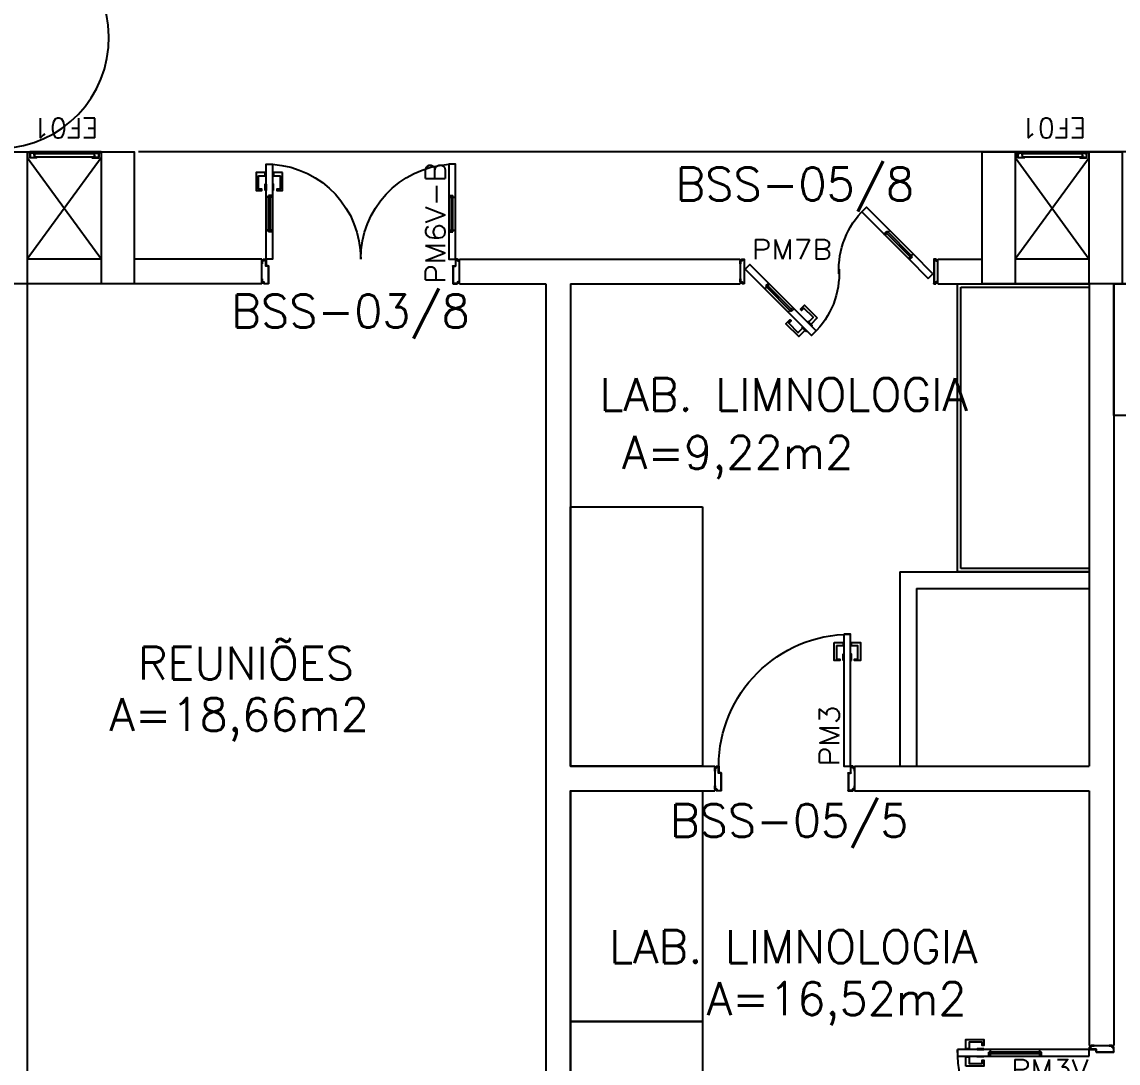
# Model space of a CAD drawing. Header units: millimetres. Extents: x 2046 to 2564, y 885 to 1120.
# Drawn here: x 2290.23 to 2296.89, y 925.85 to 932.17 of the extents above; entities that cross this region are included whole.
import ezdxf

# ---------------------------------------------------------------- set-up
doc = ezdxf.new("R2010")
doc.units = ezdxf.units.MM
doc.header["$LTSCALE"] = 10
doc.linetypes.add('HIDDEN', pattern=[0.375, 0.25, -0.125])
for name, color, linetype in [('AR-ALV', 2, 'Continuous'), ('AR-BANCADAS', 1, 'Continuous'), ('AR-ESQ', 1, 'Continuous'), ('AR-ESTC', 3, 'Continuous'), ('AR-PORTA', 1, 'Continuous'), ('AR-PROJ', 1, 'HIDDEN'), ('AR-SHAFT', 1, 'Continuous'), ('AR-VIDRO', 2, 'Continuous'), ('BC- VISTA', 1, 'Continuous'), ('DT-ESQ-PERFIL CADEIRA-C', 2, 'Continuous'), ('DT-ESQ-PERFIL CADEIRA-V', 1, 'Continuous'), ('DT-ESQ-PERFIL U-C', 2, 'Continuous'), ('DT-ESQ-VENEZIANA-C', 1, 'Continuous'), ('DT-ESQ-VENEZIANA-V', 1, 'Continuous'), ('DT-TXTESQ', 2, 'Continuous'), ('DT-TXTMOD', 1, 'Continuous'), ('ENDEREÇO', 2, 'Continuous'), ('maçaneta', 1, 'Continuous'), ('montantes', 1, 'Continuous'), ('mov', 1, 'Continuous'), ('PM-PERFIL U-C', 2, 'Continuous'), ('PM-TXT', 2, 'Continuous'), ('PM-VIDRO', 2, 'Continuous'), ('pm1', 2, 'Continuous'), ('pm2', 1, 'Continuous'), ('TEXTO', 2, 'Continuous'), ('Área', 2, 'Continuous')]:
    doc.layers.add(name, color=color, linetype=linetype)
doc.styles.add('S10', font='simplex.shx', dxfattribs={"height": 0.1})
doc.styles.add('S12', font='simplex.shx', dxfattribs={"width": 1.1, "height": 0.12})
doc.styles.add('UNB-100', font='simplex.shx', dxfattribs={"height": 0.2})
doc.styles.add('UNB1-100', font='simplex.shx', dxfattribs={"height": 0.2})

# ---------------------------------------------------------------- blocks, each defined once
blk = doc.blocks.new('EF01-P')
at = {"layer": 'DT-ESQ-PERFIL CADEIRA-C', "ltscale": 0.1}
for points in [[(0.01, 0.0015), (0.01, 0.003), (0.0015, 0.003, 1), (0.0015, 0), (0.015, 0, 0.414214), (0.0165, 0.0015), (0.0165, 0.0335), (0.043, 0.0335)], [(0.043, 0.0065), (0.018, 0.0065), (0.018, 0.0165), (0.0165, 0.0165), (0.0165, 0.0065, 0.414214), (0.018, 0.005), (0.043, 0.005), (0.0565, 0.005, 1), (0.0565, 0.008), (0.043, 0.008), (0.043, 0.02), (0.043, 0.032), (0.0565, 0.032, 1), (0.0565, 0.035), (0.043, 0.035), (0.0165, 0.035, 0.414214), (0.015, 0.0335), (0.015, 0.0015), (0.0015, 0.0015)], [(0.0415, 0.02), (0.0415, 0.032, -0.414214), (0.043, 0.0335), (0.0565, 0.0335)], [(0.0415, 0.02), (0.0415, 0.008, 0.414214), (0.043, 0.0065), (0.0565, 0.0065)], [(0.407, 0.0065), (0.432, 0.0065), (0.432, 0.0165), (0.4335, 0.0165), (0.4335, 0.0065, -0.414214), (0.432, 0.005), (0.407, 0.005), (0.3935, 0.005, -1), (0.3935, 0.008), (0.407, 0.008), (0.407, 0.02), (0.407, 0.032), (0.3935, 0.032, -1), (0.3935, 0.035), (0.407, 0.035), (0.4335, 0.035, -0.414214), (0.435, 0.0335), (0.435, 0.0015), (0.4485, 0.0015)], [(0.4085, 0.02), (0.4085, 0.032, 0.414214), (0.407, 0.0335), (0.3935, 0.0335)], [(0.4085, 0.02), (0.4085, 0.008, -0.414214), (0.407, 0.0065), (0.3935, 0.0065)], [(0.44, 0.0015), (0.44, 0.003), (0.4485, 0.003, -1), (0.4485, 0), (0.435, 0, -0.414214), (0.4335, 0.0015), (0.4335, 0.0335), (0.407, 0.0335)]]:
    blk.add_lwpolyline(points, format="xyb", dxfattribs=at)
at = {"layer": 'DT-ESQ-PERFIL CADEIRA-V', "ltscale": 0.1}
blk.add_line((0.015, 0), (0.435, 0), dxfattribs=at)
at = {"layer": 'DT-ESQ-VENEZIANA-C', "ltscale": 0.1}
for p, q in [((0.043, 0.0105), (0.407, 0.0105)), ((0.043, 0.009), (0.407, 0.009))]:
    blk.add_line(p, q, dxfattribs=at)
at = {"layer": 'DT-ESQ-VENEZIANA-V', "ltscale": 0.1}
blk.add_line((0.043, 0.031), (0.407, 0.031), dxfattribs=at)
at = {"layer": 'DT-TXTESQ', "ltscale": 0.1, "style": 'S12'}
blk.add_text('EF01', height=0.12, dxfattribs=at).set_placement((0.0192, -0.205))
at = {"layer": 'DT-TXTMOD', "ltscale": 0.1, "style": 'S10', "flags": 3}
blk.add_attdef('EF01', (0.0208, -0.14), '', height=0.1, dxfattribs=at)
blk = doc.blocks.new('PV1')
at = {"layer": 'AR-VIDRO'}
for p, q in [((0.6825, 0.02), (0.005, 0.02)), ((0.6825, 0.005), (0.005, 0.005)), ((0.0215, 0.0443), (0.0215, 0.0293)), ((0.0215, 0.0443), (0.6875, 0.0443)), ((0.0215, 0.0293), (0.6875, 0.0293)), ((2.7035, 0.0443), (2.0375, 0.0443)), ((2.7035, 0.0293), (2.0375, 0.0293)), ((2.0425, 0.02), (2.72, 0.02)), ((2.0425, 0.005), (2.72, 0.005)), ((2.7035, 0.0443), (2.7035, 0.0293))]:
    blk.add_line(p, q, dxfattribs=at)
at = {"layer": 'maçaneta'}
for p, q in [((0.1165, 0.0993), (0.1265, 0.0993)), ((0.1165, 0.0493), (0.1165, 0.0993)), ((0.1265, 0.0493), (0.1265, 0.0993)), ((2.5985, 0.0493), (2.5985, 0.0993)), ((2.6085, 0.0993), (2.5985, 0.0993)), ((2.6085, 0.0493), (2.6085, 0.0993)), ((0.1115, 0.0443), (0.1115, 0.0493)), ((0.1115, 0.0493), (0.1315, 0.0493)), ((0.1315, 0.0443), (0.1315, 0.0493)), ((2.6135, 0.0493), (2.5935, 0.0493)), ((2.5935, 0.0443), (2.5935, 0.0493)), ((2.6135, 0.0443), (2.6135, 0.0493))]:
    blk.add_line(p, q, dxfattribs=at)
at = {"layer": 'montantes'}
for p, q in [((0, 0), (0, 0.025)), ((0, 0.025), (0.02, 0.025)), ((0, 0), (0.02, 0)), ((0.005, 0.005), (0.005, 0.02)), ((0.02, 0.02), (0.02, 0.025)), ((0.02, 0), (0.02, 0.005)), ((0.6425, 0.0493), (0.6925, 0.0493)), ((0.6425, 0.025), (0.6925, 0.025)), ((0.6875, 0.025), (0.6675, 0.025)), ((0.6675, 0.02), (0.6675, 0.025)), ((0.6675, 0), (0.6675, 0.005)), ((0.6875, 0), (0.6675, 0)), ((0.6825, 0.005), (0.6825, 0.02)), ((0.6875, 0.0443), (0.6875, 0.0293)), ((0.6875, 0), (0.6875, 0.025)), ((0.6925, 0.0493), (0.6925, 0.025)), ((2.0325, 0.0493), (2.0325, 0.025)), ((2.0825, 0.0493), (2.0325, 0.0493)), ((2.0825, 0.025), (2.0325, 0.025)), ((2.0375, 0.0443), (2.0375, 0.0293)), ((2.0375, 0.025), (2.0575, 0.025)), ((2.0375, 0), (2.0375, 0.025)), ((2.0375, 0), (2.0575, 0)), ((2.0425, 0.005), (2.0425, 0.02)), ((2.0575, 0.02), (2.0575, 0.025)), ((2.0575, 0), (2.0575, 0.005)), ((2.705, 0.02), (2.705, 0.025)), ((2.725, 0.025), (2.705, 0.025)), ((2.705, 0), (2.705, 0.005)), ((2.725, 0), (2.705, 0)), ((2.72, 0.005), (2.72, 0.02)), ((2.725, 0), (2.725, 0.025))]:
    blk.add_line(p, q, dxfattribs=at)
for centre in [(0.6925, 0.02), (2.0325, 0.02)]:
    blk.add_circle(centre, 0.005, dxfattribs=at)
for centre, start, end in [((0.6425, 0.0443), 90, 180), ((0.6425, 0.03), 180, 270), ((2.0825, 0.0443), 0, 90), ((2.0825, 0.03), 270, 0)]:
    blk.add_arc(centre, 0.005, start, end, dxfattribs=at)
at = {"layer": 'mov'}
for centre, start, end in [((0.692, 0.025), 0, 178.35472), ((2.033, 0.025), 1.64528, 180)]:
    blk.add_arc(centre, 0.6705, start, end, dxfattribs=at)
at = {"layer": 'PM-TXT', "style": 'S12', "width": 1.1}
blk.add_attdef('PV', (0.7363, 0.1761), '', height=0.12, dxfattribs=at)
at = {"layer": 'PM-TXT', "style": 'S12', "width": 1.1, "flags": 1}
for tag, p in [('LARGURA', (0.7363, -0.0239)), ('ALVENARIA-GESSO', (0.7363, -0.2239)), ('VISOR', (0.7363, -0.4239)), ('FERRAGEM', (0.7363, -0.6239))]:
    blk.add_attdef(tag, p, '', height=0.12, dxfattribs=at)
blk = doc.blocks.new('PM7B')
at = {"layer": 'maçaneta'}
for points in [[(0.7317, -0.2081), (0.7706, -0.247), (0.7848, -0.2329), (0.7576, -0.2056, -0.414214), (0.7576, -0.2035), (0.8131, -0.148), (0.8272, -0.1622), (0.8343, -0.1551), (0.8095, -0.1303)], [(0.806, -0.2824), (0.8449, -0.3213), (0.9227, -0.2435), (0.8979, -0.2187), (0.8908, -0.2258), (0.905, -0.2399), (0.8495, -0.2954, -0.414214), (0.8474, -0.2954), (0.8201, -0.2682)], [(0.8449, -0.3213), (0.806, -0.2824), (0.8201, -0.2682), (0.8474, -0.2954, 0.414214), (0.8495, -0.2954), (0.905, -0.2399), (0.8908, -0.2258), (0.8979, -0.2187), (0.9227, -0.2435)]]:
    blk.add_lwpolyline(points, format="xyb", close=True, dxfattribs=at)
for points in [[(0.7918, -0.2258), (0.7636, -0.2541), (0.7671, -0.2576), (0.7954, -0.2293)], [(0.7918, -0.2258), (0.7636, -0.2541), (0.7671, -0.2576), (0.7954, -0.2293)], [(0.8272, -0.2612), (0.7989, -0.2894), (0.7954, -0.2859), (0.8237, -0.2576)], [(0.8272, -0.2612), (0.7989, -0.2894), (0.7954, -0.2859), (0.8237, -0.2576)]]:
    blk.add_lwpolyline(points, close=True, dxfattribs=at)
at = {"layer": 'mov'}
for centre, start, end in [((0.0994, 0.0888), 356.80287, 46.39924), ((1.1006, 0.0612), 176.80287, 226.39924)]:
    blk.add_arc(centre, 0.5014, start, end, dxfattribs=at)
at = {"layer": 'PM-PERFIL U-C'}
for p, q in [((0, 0.12), (0, 0.1385)), ((0.0015, 0.14), (0.01, 0.14)), ((0.0105, 0.138), (0.002, 0.138)), ((0.002, 0.138), (0.002, 0.12)), ((0.01, 0.14), (0.01, 0.1485)), ((0.0115, 0.15), (0.0235, 0.15)), ((0.023, 0.148), (0.012, 0.148)), ((0.012, 0.148), (0.012, 0.1395)), ((0.023, 0.148), (0.023, 0.002)), ((0.025, 0.1485), (0.025, 0.0015)), ((1.175, 0.1485), (1.175, 0.0015)), ((1.1885, 0.15), (1.1765, 0.15)), ((1.177, 0.148), (1.188, 0.148)), ((1.177, 0.148), (1.177, 0.002)), ((1.188, 0.148), (1.188, 0.1395)), ((1.1895, 0.138), (1.198, 0.138)), ((1.19, 0.14), (1.19, 0.1485)), ((1.1985, 0.14), (1.19, 0.14)), ((1.198, 0.138), (1.198, 0.12)), ((1.2, 0.12), (1.2, 0.1385)), ((0.002, 0.12), (0, 0.12)), ((1.198, 0.12), (1.2, 0.12)), ((0, 0.0115), (0, 0.03)), ((0, 0.03), (0.002, 0.03)), ((0.01, 0.01), (0.0015, 0.01)), ((0.002, 0.03), (0.002, 0.012)), ((0.002, 0.012), (0.0105, 0.012)), ((0.01, 0.0015), (0.01, 0.01)), ((0.0235, 0), (0.0115, 0)), ((0.012, 0.0105), (0.012, 0.002)), ((0.012, 0.002), (0.023, 0.002)), ((1.1765, 0), (1.1885, 0)), ((1.188, 0.002), (1.177, 0.002)), ((1.188, 0.0105), (1.188, 0.002)), ((1.198, 0.012), (1.1895, 0.012)), ((1.19, 0.01), (1.1985, 0.01)), ((1.19, 0.0015), (1.19, 0.01)), ((1.198, 0.03), (1.198, 0.012)), ((1.2, 0.03), (1.198, 0.03)), ((1.2, 0.0115), (1.2, 0.03))]:
    blk.add_line(p, q, dxfattribs=at)
for centre, start, end in [((0.0015, 0.1385), 90, 180), ((0.0115, 0.1485), 90, 180), ((0.0105, 0.1395), 270, 0), ((0.0235, 0.1485), 0, 90), ((1.1765, 0.1485), 90, 180), ((1.1895, 0.1395), 180, 270), ((1.1885, 0.1485), 0, 90), ((1.1985, 0.1385), 0, 90), ((0.0015, 0.0115), 180, 270), ((0.0115, 0.0015), 180, 270), ((0.0105, 0.0105), 0, 90), ((0.0235, 0.0015), 269.93864, 0), ((1.1765, 0.0015), 180, 270.06136), ((1.1895, 0.0105), 90, 180), ((1.1885, 0.0015), 270, 0), ((1.1985, 0.0115), 270, 0)]:
    blk.add_arc(centre, 0.0015, start, end, dxfattribs=at)
at = {"layer": 'PM-VIDRO'}
for p, q in [((0.1607, 0.1707), (0.3021, 0.3122)), ((0.3092, 0.3051), (0.1677, 0.1637)), ((0.8908, -0.1551), (1.0323, -0.0137)), ((1.0393, -0.0207), (0.8979, -0.1622))]:
    blk.add_line(p, q, dxfattribs=at)
at = {"layer": 'pm1'}
for p, q in [((0.3021, 0.3122), (0.2915, 0.3228)), ((0.3021, 0.3122), (0.3092, 0.3192)), ((0.3268, 0.3016), (0.3092, 0.3192)), ((0.3162, 0.3122), (0.3092, 0.3051)), ((0.3198, 0.2945), (0.3092, 0.3051)), ((0.3268, 0.3016), (0.3198, 0.2945)), ((0.0296, 0.0609), (0.1501, 0.1813)), ((0.1783, 0.1531), (0.0579, 0.0326)), ((0.1501, 0.1813), (0.1607, 0.1707)), ((0.1536, 0.1637), (0.1607, 0.1707)), ((0.1713, 0.146), (0.1536, 0.1637)), ((0.1677, 0.1637), (0.1607, 0.1566)), ((0.1677, 0.1637), (0.1783, 0.1531)), ((0.1783, 0.1531), (0.1713, 0.146)), ((0.0579, 0.0326), (0.0296, 0.0609)), ((1.0217, -0.0031), (1.0287, 0.004)), ((1.0287, 0.004), (1.0464, -0.0137)), ((1.0323, -0.0137), (1.0393, -0.0066)), ((1.0464, -0.0137), (1.0393, -0.0207)), ((0.8732, -0.1516), (0.8802, -0.1445)), ((0.8732, -0.1516), (0.8908, -0.1692)), ((0.8802, -0.1445), (0.8908, -0.1551)), ((0.8838, -0.1622), (0.8908, -0.1551)), ((0.8979, -0.1622), (0.8908, -0.1692)), ((0.8979, -0.1622), (0.9085, -0.1728))]:
    blk.add_line(p, q, dxfattribs=at)
for points in [[(0.2915, 0.3228), (0.4329, 0.4642), (0.4612, 0.4359), (0.3198, 0.2945)], [(1.0323, -0.0137), (1.0217, -0.0031), (1.1421, 0.1174), (1.1704, 0.0891), (1.0499, -0.0313), (1.0393, -0.0207)], [(0.9085, -0.1728), (0.7671, -0.3142), (0.7388, -0.2859), (0.8732, -0.1516)]]:
    blk.add_lwpolyline(points, dxfattribs=at)
at = {"layer": 'pm2'}
for p, q in [((0.1501, 0.1813), (0.2915, 0.3228)), ((0.3198, 0.2945), (0.1783, 0.1531)), ((0.8802, -0.1445), (1.0217, -0.0031)), ((1.0499, -0.0313), (0.9085, -0.1728))]:
    blk.add_line(p, q, dxfattribs=at)
at = {"layer": 'PM-TXT', "style": 'S12', "width": 1.1}
blk.add_attdef('PM', (0.149, -0.0084), '', height=0.12, dxfattribs=at)
blk = doc.blocks.new('PM3')
at = {"layer": 'maçaneta'}
for points in [[(0.02, 0.825), (-0.035, 0.825), (-0.035, 0.715), (0, 0.715), (0, 0.725), (-0.02, 0.725), (-0.02, 0.8035, -0.414214), (-0.0185, 0.805), (0.02, 0.805)], [(0.125, 0.825), (0.07, 0.825), (0.07, 0.805), (0.1085, 0.805, -0.414214), (0.11, 0.8035), (0.11, 0.725), (0.09, 0.725), (0.09, 0.715), (0.125, 0.715)]]:
    blk.add_lwpolyline(points, format="xyb", close=True, dxfattribs=at)
for points in [[(0.02, 0.715), (0.02, 0.755), (0.025, 0.755), (0.025, 0.715)], [(0.07, 0.715), (0.07, 0.755), (0.065, 0.755), (0.065, 0.715)]]:
    blk.add_lwpolyline(points, close=True, dxfattribs=at)
at = {"layer": 'mov'}
blk.add_arc((0.025, 0.075), 0.8, 0, 90, dxfattribs=at)
at = {"layer": 'PM-PERFIL U-C'}
for p, q in [((0.01, 0.065), (0.01, 0.0735)), ((0.0115, 0.075), (0.0235, 0.075)), ((0.012, 0.073), (0.012, 0.0645)), ((0.023, 0.073), (0.012, 0.073)), ((0.023, 0.0335), (0.023, 0.073)), ((0.025, 0.0735), (0.025, 0.034)), ((0.825, 0.0735), (0.825, 0.034)), ((0.8385, 0.075), (0.8265, 0.075)), ((0.827, 0.073), (0.838, 0.073)), ((0.827, 0.0335), (0.827, 0.073)), ((0.838, 0.073), (0.838, 0.0645)), ((0.84, 0.065), (0.84, 0.0735)), ((0, 0.045), (0, 0.0635)), ((0.002, 0.045), (0, 0.045)), ((0.0015, 0.065), (0.01, 0.065)), ((0.002, 0.063), (0.002, 0.045)), ((0.0105, 0.063), (0.002, 0.063)), ((0.038, 0.032), (0.0245, 0.032)), ((0.0385, 0.034), (0.025, 0.034)), ((0.038, 0.032), (0.038, -0.073)), ((0.04, 0.0325), (0.04, -0.0735)), ((0.81, 0.0325), (0.81, -0.0735)), ((0.8115, 0.034), (0.825, 0.034)), ((0.812, 0.032), (0.8255, 0.032)), ((0.812, 0.032), (0.812, -0.073)), ((0.8395, 0.063), (0.848, 0.063)), ((0.8485, 0.065), (0.84, 0.065)), ((0.848, 0.063), (0.848, 0.045)), ((0.848, 0.045), (0.85, 0.045)), ((0.85, 0.045), (0.85, 0.0635)), ((0, -0.045), (0.002, -0.045)), ((0, -0.0635), (0, -0.045)), ((0.01, -0.065), (0.0015, -0.065)), ((0.002, -0.045), (0.002, -0.063)), ((0.002, -0.063), (0.0105, -0.063)), ((0.01, -0.0735), (0.01, -0.065)), ((0.012, -0.0645), (0.012, -0.073)), ((0.838, -0.0645), (0.838, -0.073)), ((0.848, -0.063), (0.8395, -0.063)), ((0.84, -0.0735), (0.84, -0.065)), ((0.84, -0.065), (0.8485, -0.065)), ((0.85, -0.045), (0.848, -0.045)), ((0.848, -0.045), (0.848, -0.063)), ((0.85, -0.0635), (0.85, -0.045)), ((0.0385, -0.075), (0.0115, -0.075)), ((0.012, -0.073), (0.038, -0.073)), ((0.8115, -0.075), (0.8385, -0.075)), ((0.838, -0.073), (0.812, -0.073))]:
    blk.add_line(p, q, dxfattribs=at)
for centre, start, end in [((0.0115, 0.0735), 90, 180), ((0.0235, 0.0735), 360, 90), ((0.8265, 0.0735), 90, 180), ((0.8385, 0.0735), 0, 90), ((0.0015, 0.0635), 90, 180), ((0.0105, 0.0645), 270, 0), ((0.0245, 0.0335), 180, 270), ((0.0385, 0.0325), 0, 90), ((0.8115, 0.0325), 90, 180), ((0.8255, 0.0335), 270, 0), ((0.8395, 0.0645), 180, 270), ((0.8485, 0.0635), 0, 90), ((0.0015, -0.0635), 180, 270), ((0.0105, -0.0645), 0, 90), ((0.8395, -0.0645), 90, 180), ((0.8485, -0.0635), 270, 0), ((0.0115, -0.0735), 180, 270), ((0.0385, -0.0735), 269.93864, 0), ((0.8115, -0.0735), 180, 270.06136), ((0.8385, -0.0735), 270, 0)]:
    blk.add_arc(centre, 0.0015, start, end, dxfattribs=at)
at = {"layer": 'pm1'}
blk.add_lwpolyline([(0.065, 0.875), (0.065, 0.075), (0.025, 0.075), (0.025, 0.875)], close=True, dxfattribs=at)
at = {"layer": 'PM-TXT', "style": 'S12', "width": 1.1}
blk.add_attdef('PM', (0.214, 0.075), '', height=0.12, rotation=90, dxfattribs=at)
blk = doc.blocks.new('PM3V')
at = {"layer": 'maçaneta'}
for points in [[(0.02, 0.9), (-0.035, 0.9), (-0.035, 0.79), (0, 0.79), (0, 0.8), (-0.02, 0.8), (-0.02, 0.8785, -0.414214), (-0.0185, 0.88), (0.02, 0.88)], [(0.125, 0.9), (0.07, 0.9), (0.07, 0.88), (0.1085, 0.88, -0.414214), (0.11, 0.8785), (0.11, 0.8), (0.09, 0.8), (0.09, 0.79), (0.125, 0.79)]]:
    blk.add_lwpolyline(points, format="xyb", close=True, dxfattribs=at)
for points in [[(0.02, 0.79), (0.02, 0.83), (0.025, 0.83), (0.025, 0.79)], [(0.07, 0.79), (0.07, 0.83), (0.065, 0.83), (0.065, 0.79)]]:
    blk.add_lwpolyline(points, close=True, dxfattribs=at)
at = {"layer": 'mov'}
blk.add_arc((0.025, 0.15), 0.8, 356.84716, 90, dxfattribs=at)
at = {"layer": 'PM-PERFIL U-C'}
for p, q in [((0, 0.12), (0, 0.1385)), ((0.0015, 0.14), (0.01, 0.14)), ((0.002, 0.138), (0.002, 0.12)), ((0.0105, 0.138), (0.002, 0.138)), ((0.01, 0.14), (0.01, 0.1485)), ((0.0115, 0.15), (0.0235, 0.15)), ((0.012, 0.148), (0.012, 0.1395)), ((0.023, 0.148), (0.012, 0.148)), ((0.023, 0.1085), (0.023, 0.148)), ((0.025, 0.1485), (0.025, 0.109)), ((0.825, 0.1485), (0.825, 0.109)), ((0.8385, 0.15), (0.8265, 0.15)), ((0.827, 0.148), (0.838, 0.148)), ((0.827, 0.1085), (0.827, 0.148)), ((0.838, 0.148), (0.838, 0.1395)), ((0.8395, 0.138), (0.848, 0.138)), ((0.84, 0.14), (0.84, 0.1485)), ((0.8485, 0.14), (0.84, 0.14)), ((0.848, 0.138), (0.848, 0.12)), ((0.85, 0.12), (0.85, 0.1385)), ((0.002, 0.12), (0, 0.12)), ((0.038, 0.107), (0.0245, 0.107)), ((0.0385, 0.109), (0.025, 0.109)), ((0.038, 0.107), (0.038, 0.002)), ((0.04, 0.1075), (0.04, 0.0015)), ((0.81, 0.1075), (0.81, 0.0015)), ((0.8115, 0.109), (0.825, 0.109)), ((0.812, 0.107), (0.8255, 0.107)), ((0.812, 0.107), (0.812, 0.002)), ((0.848, 0.12), (0.85, 0.12)), ((0, 0.03), (0.002, 0.03)), ((0, 0.0115), (0, 0.03)), ((0.01, 0.01), (0.0015, 0.01)), ((0.002, 0.03), (0.002, 0.012)), ((0.002, 0.012), (0.0105, 0.012)), ((0.01, 0.0015), (0.01, 0.01)), ((0.0385, 0), (0.0115, 0)), ((0.012, 0.0105), (0.012, 0.002)), ((0.012, 0.002), (0.038, 0.002)), ((0.8115, 0), (0.8385, 0)), ((0.838, 0.002), (0.812, 0.002)), ((0.838, 0.0105), (0.838, 0.002)), ((0.848, 0.012), (0.8395, 0.012)), ((0.84, 0.0015), (0.84, 0.01)), ((0.84, 0.01), (0.8485, 0.01)), ((0.85, 0.03), (0.848, 0.03)), ((0.848, 0.03), (0.848, 0.012)), ((0.85, 0.0115), (0.85, 0.03))]:
    blk.add_line(p, q, dxfattribs=at)
for centre, start, end in [((0.0015, 0.1385), 90, 180), ((0.0115, 0.1485), 90, 180), ((0.0105, 0.1395), 270, 0), ((0.0235, 0.1485), 360, 90), ((0.8265, 0.1485), 90, 180), ((0.8395, 0.1395), 180, 270), ((0.8385, 0.1485), 0, 90), ((0.8485, 0.1385), 0, 90), ((0.0245, 0.1085), 180, 270), ((0.0385, 0.1075), 0, 90), ((0.8115, 0.1075), 90, 180), ((0.8255, 0.1085), 270, 0), ((0.0015, 0.0115), 180, 270), ((0.0115, 0.0015), 180, 270), ((0.0105, 0.0105), 0, 90), ((0.0385, 0.0015), 269.93864, 0), ((0.8115, 0.0015), 180, 270.06136), ((0.8395, 0.0105), 90, 180), ((0.8385, 0.0015), 270, 0), ((0.8485, 0.0115), 270, 0)]:
    blk.add_arc(centre, 0.0015, start, end, dxfattribs=at)
at = {"layer": 'PM-VIDRO'}
for p, q in [((0.04, 0.45), (0.04, 0.75)), ((0.05, 0.75), (0.05, 0.45))]:
    blk.add_line(p, q, dxfattribs=at)
at = {"layer": 'pm1'}
for p, q in [((0.025, 0.95), (0.065, 0.95)), ((0.025, 0.75), (0.025, 0.95)), ((0.065, 0.95), (0.065, 0.76)), ((0.04, 0.75), (0.025, 0.75)), ((0.065, 0.76), (0.04, 0.76)), ((0.04, 0.75), (0.04, 0.76)), ((0.05, 0.76), (0.05, 0.75)), ((0.065, 0.75), (0.05, 0.75)), ((0.065, 0.76), (0.065, 0.75)), ((0.025, 0.15), (0.025, 0.45)), ((0.04, 0.45), (0.025, 0.45)), ((0.04, 0.44), (0.04, 0.45)), ((0.065, 0.44), (0.04, 0.44)), ((0.065, 0.45), (0.05, 0.45)), ((0.05, 0.45), (0.05, 0.44)), ((0.065, 0.45), (0.065, 0.44)), ((0.065, 0.44), (0.065, 0.15)), ((0.065, 0.15), (0.025, 0.15))]:
    blk.add_line(p, q, dxfattribs=at)
at = {"layer": 'pm2'}
for p, q in [((0.025, 0.45), (0.025, 0.75)), ((0.065, 0.75), (0.065, 0.45)), ((0.025, 0.15), (0.025, 0.109)), ((0.025, 0.109), (0.035, 0.109)), ((0.8252, 0.109), (0.8152, 0.109)), ((0.8152, 0), (0.8402, 0)), ((0.8402, 0.01), (0.8502, 0.01)), ((0.8402, 0), (0.8402, 0.01))]:
    blk.add_line(p, q, dxfattribs=at)
at = {"layer": 'PM-TXT', "style": 'S12', "width": 1.1}
blk.add_attdef('PM', (0.2053, 0.1161), '', height=0.12, rotation=90, dxfattribs=at)
blk = doc.blocks.new('marco-d')
at = {"layer": 'DT-ESQ-PERFIL U-C'}
for p, q in [((-0.0135, 0), (-0.0015, 0)), ((-0.025, -0.03), (-0.025, -0.0115)), ((-0.023, -0.03), (-0.025, -0.03)), ((-0.0235, -0.01), (-0.015, -0.01)), ((-0.0145, -0.012), (-0.023, -0.012)), ((-0.023, -0.012), (-0.023, -0.03)), ((-0.015, -0.01), (-0.015, -0.0015)), ((-0.002, -0.002), (-0.013, -0.002)), ((-0.013, -0.002), (-0.013, -0.0105)), ((-0.002, -0.0415), (-0.002, -0.002)), ((0.013, -0.043), (-0.0005, -0.043)), ((0, -0.0015), (0, -0.041)), ((0.0135, -0.041), (0, -0.041)), ((0.013, -0.043), (0.013, -0.148)), ((0.015, -0.0425), (0.015, -0.1485)), ((-0.025, -0.1385), (-0.025, -0.12)), ((-0.025, -0.12), (-0.023, -0.12)), ((-0.023, -0.12), (-0.023, -0.138)), ((-0.015, -0.14), (-0.0235, -0.14)), ((-0.023, -0.138), (-0.0145, -0.138)), ((-0.015, -0.1485), (-0.015, -0.14)), ((0.0135, -0.15), (-0.0135, -0.15)), ((-0.013, -0.1395), (-0.013, -0.148)), ((-0.013, -0.148), (0.013, -0.148))]:
    blk.add_line(p, q, dxfattribs=at)
for centre, start, end in [((-0.0135, -0.0015), 90, 180), ((-0.0015, -0.0015), 360, 90), ((-0.0235, -0.0115), 90, 180), ((-0.0145, -0.0105), 270, 0), ((-0.0005, -0.0415), 180, 270), ((0.0135, -0.0425), 0, 90), ((-0.0235, -0.1385), 180, 270), ((-0.0135, -0.1485), 180, 270), ((-0.0145, -0.1395), 0, 90), ((0.0135, -0.1485), 269.93864, 0)]:
    blk.add_arc(centre, 0.0015, start, end, dxfattribs=at)
blk = doc.blocks.new('marco-e')
at = {"layer": 'DT-ESQ-PERFIL U-C'}
for p, q in [((-0.015, -0.0425), (-0.015, -0.1485)), ((-0.0135, -0.041), (0, -0.041)), ((-0.013, -0.043), (0.0005, -0.043)), ((-0.013, -0.043), (-0.013, -0.148)), ((0, -0.0015), (0, -0.041)), ((0.0135, 0), (0.0015, 0)), ((0.002, -0.0415), (0.002, -0.002)), ((0.002, -0.002), (0.013, -0.002)), ((0.013, -0.002), (0.013, -0.0105)), ((0.0145, -0.012), (0.023, -0.012)), ((0.015, -0.01), (0.015, -0.0015)), ((0.0235, -0.01), (0.015, -0.01)), ((0.023, -0.012), (0.023, -0.03)), ((0.023, -0.03), (0.025, -0.03)), ((0.025, -0.03), (0.025, -0.0115)), ((0.025, -0.12), (0.023, -0.12)), ((0.023, -0.12), (0.023, -0.138)), ((0.025, -0.1385), (0.025, -0.12)), ((-0.0135, -0.15), (0.0135, -0.15)), ((0.013, -0.148), (-0.013, -0.148)), ((0.013, -0.1395), (0.013, -0.148)), ((0.023, -0.138), (0.0145, -0.138)), ((0.015, -0.14), (0.0235, -0.14)), ((0.015, -0.1485), (0.015, -0.14))]:
    blk.add_line(p, q, dxfattribs=at)
for centre, start, end in [((-0.0135, -0.0425), 90, 180), ((0.0015, -0.0015), 90, 180), ((0.0005, -0.0415), 270, 0), ((0.0145, -0.0105), 180, 270), ((0.0135, -0.0015), 0, 90), ((0.0235, -0.0115), 0, 90), ((-0.0135, -0.1485), 180, 270.06136), ((0.0145, -0.1395), 90, 180), ((0.0135, -0.1485), 270, 0), ((0.0235, -0.1385), 270, 0)]:
    blk.add_arc(centre, 0.0015, start, end, dxfattribs=at)
blk = doc.blocks.new('PM6V-B')
at = {"layer": 'maçaneta'}
for points in [[(1.075, 0.675), (1.13, 0.675), (1.13, 0.655), (1.0915, 0.655, 0.414214), (1.09, 0.6535), (1.09, 0.575), (1.11, 0.575), (1.11, 0.565), (1.075, 0.565)], [(1.18, 0.675), (1.235, 0.675), (1.235, 0.565), (1.2, 0.565), (1.2, 0.575), (1.22, 0.575), (1.22, 0.6535, 0.414214), (1.2185, 0.655), (1.18, 0.655)]]:
    blk.add_lwpolyline(points, format="xyb", close=True, dxfattribs=at)
for points in [[(1.13, 0.565), (1.13, 0.605), (1.135, 0.605), (1.135, 0.565)], [(1.18, 0.565), (1.18, 0.605), (1.175, 0.605), (1.175, 0.565)]]:
    blk.add_lwpolyline(points, close=True, dxfattribs=at)
at = {"layer": 'mov'}
for centre, start, end in [((0.025, 0.1514), 359.86061, 86.01115), ((1.175, 0.1514), 93.98885, 180.13939)]:
    blk.add_arc(centre, 0.575, start, end, dxfattribs=at)
at = {"layer": 'PM-VIDRO'}
for p, q in [((0.04, 0.325), (0.04, 0.525)), ((0.05, 0.525), (0.05, 0.325)), ((1.15, 0.525), (1.15, 0.325)), ((1.16, 0.325), (1.16, 0.525))]:
    blk.add_line(p, q, dxfattribs=at)
at = {"layer": 'pm1'}
for p, q in [((0.065, 0.535), (0.04, 0.535)), ((0.04, 0.525), (0.04, 0.535)), ((0.05, 0.535), (0.05, 0.525)), ((0.065, 0.535), (0.065, 0.525)), ((1.135, 0.535), (1.135, 0.525)), ((1.135, 0.535), (1.16, 0.535)), ((1.15, 0.535), (1.15, 0.525)), ((1.16, 0.525), (1.16, 0.535)), ((0.04, 0.525), (0.025, 0.525)), ((0.065, 0.525), (0.05, 0.525)), ((1.135, 0.525), (1.15, 0.525)), ((1.16, 0.525), (1.175, 0.525)), ((0.04, 0.325), (0.025, 0.325)), ((0.04, 0.315), (0.04, 0.325)), ((0.065, 0.315), (0.04, 0.315)), ((0.065, 0.325), (0.05, 0.325)), ((0.05, 0.325), (0.05, 0.315)), ((0.065, 0.325), (0.065, 0.315)), ((1.135, 0.325), (1.135, 0.315)), ((1.135, 0.325), (1.15, 0.325)), ((1.135, 0.315), (1.16, 0.315)), ((1.15, 0.325), (1.15, 0.315)), ((1.16, 0.315), (1.16, 0.325)), ((1.16, 0.325), (1.175, 0.325))]:
    blk.add_line(p, q, dxfattribs=at)
for points in [[(0.025, 0.525), (0.025, 0.725), (0.065, 0.725), (0.065, 0.525)], [(1.175, 0.525), (1.175, 0.725), (1.135, 0.725), (1.135, 0.525)], [(0.065, 0.325), (0.065, 0.15), (0.025, 0.15), (0.025, 0.325)], [(1.135, 0.325), (1.135, 0.15), (1.175, 0.15), (1.175, 0.325)]]:
    blk.add_lwpolyline(points, dxfattribs=at)
at = {"layer": 'pm2'}
for p, q in [((0.025, 0.325), (0.025, 0.525)), ((0.065, 0.525), (0.065, 0.325)), ((1.135, 0.525), (1.135, 0.325)), ((1.175, 0.325), (1.175, 0.525))]:
    blk.add_line(p, q, dxfattribs=at)
at = {"layer": 'pm1'}
for name, p in [('marco-d', (0.025, 0.15)), ('marco-e', (1.175, 0.15))]:
    blk.add_blockref(name, p, dxfattribs=at)
at = {"layer": 'PM-TXT', "style": 'S12', "width": 1.1}
blk.add_attdef('PM', (0.264, -0.0038), '', height=0.12, rotation=90, dxfattribs=at)
blk = doc.blocks.new('BCP13')
at = {"layer": 'BC- VISTA'}
blk.add_lwpolyline([(0.8, 0), (0.8, -1.4), (0, -1.4), (0, 0)], close=True, dxfattribs=at)
blk = doc.blocks.new('BCP04')
at = {"layer": 'BC- VISTA'}
for p, q in [((0, -0.02), (0.78, -0.02)), ((0.78, -0.02), (0.78, -1.73)), ((0.78, -1.73), (0, -1.73))]:
    blk.add_line(p, q, dxfattribs=at)
blk.add_lwpolyline([(0.8, 0), (0.8, -1.75), (0, -1.75), (0, 0)], close=True, dxfattribs=at)
blk = doc.blocks.new('BCP14')
at = {"layer": 'BC- VISTA'}
blk.add_lwpolyline([(0.8, 0), (0.8, -1.575), (0, -1.575), (0, 0)], close=True, dxfattribs=at)
blk = doc.blocks.new('BCP16')
at = {"layer": 'BC- VISTA'}
blk.add_lwpolyline([(0.8, 0), (0.8, -1.75), (0, -1.75), (0, 0)], close=True, dxfattribs=at)

msp = doc.modelspace()

# ---------------------------------------------------------------- linework, layer by layer
at = {"layer": 'AR-ALV'}
for p, q in [((2290.7109, 930.7274), (2290.2609, 930.7274)), ((2291.6859, 930.7274), (2290.9109, 930.7274)), ((2291.6859, 930.5774), (2291.6859, 930.7274)), ((2292.8859, 930.5774), (2292.8859, 930.7274)), ((2292.8859, 930.7274), (2294.5909, 930.7274)), ((2294.5909, 930.7274), (2294.5909, 930.5774)), ((2295.7909, 930.7274), (2296.0609, 930.7274)), ((2295.7909, 930.5774), (2295.7909, 930.7274)), ((2296.7109, 930.7274), (2296.2609, 930.7274)), ((2290.2609, 930.5774), (2290.2609, 924.6524)), ((2290.7109, 930.5774), (2290.2609, 930.5774)), ((2291.6859, 930.5774), (2290.9109, 930.5774)), ((2292.8859, 930.5774), (2293.4109, 930.5774)), ((2293.4109, 930.5774), (2293.4109, 924.6524)), ((2293.5609, 930.5774), (2294.5909, 930.5774)), ((2293.5609, 930.5774), (2293.5609, 927.6486)), ((2295.7909, 930.5774), (2296.0609, 930.5774)), ((2296.7109, 930.5774), (2296.2609, 930.5774)), ((2296.7109, 930.5774), (2296.7109, 927.6486)), ((2298.2859, 930.5774), (2296.8609, 930.5774)), ((2296.8609, 930.5774), (2296.8609, 925.9524)), ((2293.5609, 927.6486), (2294.4359, 927.6486)), ((2294.4359, 927.6486), (2294.4359, 927.4986)), ((2295.2859, 927.6486), (2295.2859, 927.4986)), ((2295.2859, 927.6486), (2296.7109, 927.6486)), ((2293.5609, 927.4986), (2294.4359, 927.4986)), ((2293.5609, 927.4986), (2293.5609, 924.1986)), ((2295.2859, 927.4986), (2296.7109, 927.4986)), ((2296.7109, 927.4986), (2296.7109, 925.9524)), ((2296.7109, 925.9524), (2296.8609, 925.9524))]:
    msp.add_line(p, q, dxfattribs=at)
at = {"layer": 'AR-BANCADAS'}
for p, q in [((2295.5609, 928.8274), (2296.7109, 928.8274)), ((2295.5609, 928.8274), (2295.5609, 927.6486)), ((2295.6609, 928.7274), (2295.6609, 927.6486)), ((2295.6609, 928.7274), (2296.7109, 928.7274))]:
    msp.add_line(p, q, dxfattribs=at)
at = {"layer": 'AR-ESTC'}
for points in [[(2290.2609, 930.5774), (2290.0609, 930.5774), (2290.0609, 931.3774), (2290.2609, 931.3774)], [(2290.9109, 930.5774), (2290.7109, 930.5774), (2290.7109, 931.3774), (2290.9109, 931.3774)], [(2296.2609, 930.5774), (2296.0609, 930.5774), (2296.0609, 931.3774), (2296.2609, 931.3774)], [(2296.9109, 930.5774), (2296.7109, 930.5774), (2296.7109, 931.3774), (2296.9109, 931.3774)]]:
    msp.add_lwpolyline(points, close=True, dxfattribs=at)
at = {"layer": 'AR-PROJ', "ltscale": 2.5}
msp.add_line((2344.0609, 931.3774), (2290.9109, 931.3774), dxfattribs=at)
at = {"layer": 'AR-SHAFT'}
for p, q in [((2290.7094, 931.3424), (2290.2609, 930.7274)), ((2290.2624, 931.3424), (2290.7109, 930.7274)), ((2296.7094, 931.3424), (2296.2609, 930.7274)), ((2296.2624, 931.3424), (2296.7109, 930.7274))]:
    msp.add_line(p, q, dxfattribs=at)

# ---------------------------------------------------------------- block references
at = {"layer": 'AR-BANCADAS'}
for name, p, rotation in [('BCP04', (2296.7109, 928.8274), 180), ('BCP13', (2298.2609, 930.5774), 270.0000002764707)]:
    msp.add_blockref(name, p, dxfattribs=dict(at, rotation=rotation))
for name, p in [('BCP14', (2293.5609, 929.2236)), ('BCP13', (2293.5609, 927.4986)), ('BCP16', (2293.5609, 926.0986))]:
    msp.add_blockref(name, p, dxfattribs=at)
at = {"layer": 'AR-ESQ', "rotation": 180}
for p in [(2290.7109, 931.3774), (2296.7109, 931.3774)]:
    msp.add_blockref('EF01-P', p, dxfattribs=at)
at = {"layer": 'AR-PORTA', "rotation": 270}
msp.add_blockref('PV1', (2290.0609, 934.1024), dxfattribs=at).add_auto_attribs({'PV': 'PV1'})
at = {"layer": 'AR-PORTA'}
ref = msp.add_blockref('PM6V-B', (2292.8859, 930.5774), dxfattribs=dict(at, xscale=-1))
ref.add_attrib('PM', 'PM6V-B', (2292.7998, 930.5779), dxfattribs={"layer": 'PM-TXT', "height": 0.12, "rotation": 90, "style": 'S12', "width": 1.1})
ref = msp.add_blockref('PM7B', (2295.7909, 930.5774), dxfattribs=dict(at, xscale=-1))
ref.add_attrib('PM', 'PM7B', (2294.6612, 930.7256), dxfattribs={"layer": 'PM-TXT', "height": 0.12, "style": 'S12', "width": 1.1})
ref = msp.add_blockref('PM3', (2295.2859, 927.5736), dxfattribs=dict(at, xscale=-1))
ref.add_attrib('PM', 'PM3', (2295.1919, 927.6486), dxfattribs={"layer": 'PM-TXT', "height": 0.12, "rotation": 90, "style": 'S12', "width": 1.1})
ref = msp.add_blockref('PM3V', (2296.8609, 925.9524), dxfattribs=dict(at, xscale=-1, rotation=90))
ref.add_attrib('PM', 'PM3V', (2296.2356, 925.7471), dxfattribs={"layer": 'PM-TXT', "height": 0.12, "style": 'S12', "width": 1.1})

# ---------------------------------------------------------------- texts
at = {"layer": 'ENDEREÇO', "style": 'UNB1-100'}
for s, p in [('BSS-05/8', (2294.1986, 931.0826)), ('BSS-03/8', (2291.5001, 930.3111)), ('BSS-05/5', (2294.1645, 927.2179))]:
    msp.add_text(s, height=0.2, dxfattribs=at).set_placement(p)
at = {"layer": 'TEXTO', "style": 'UNB-100'}
for s, p in [('LAB. LIMNOLOGIA', (2293.7364, 929.8047)), ('REUNIÕES', (2290.9332, 928.1735)), ('LAB. LIMNOLOGIA', (2293.7951, 926.4522))]:
    msp.add_text(s, height=0.2, dxfattribs=at).set_placement(p)
at = {"layer": 'Área', "style": 'UNB-100'}
for s, p in [('A=9,22m2', (2293.8727, 929.4528)), ('A=18,66m2', (2290.7592, 927.8615)), ('A=16,52m2', (2294.3886, 926.137))]:
    msp.add_text(s, height=0.2, dxfattribs=at).set_placement(p)

doc.saveas('drawing.dxf')
